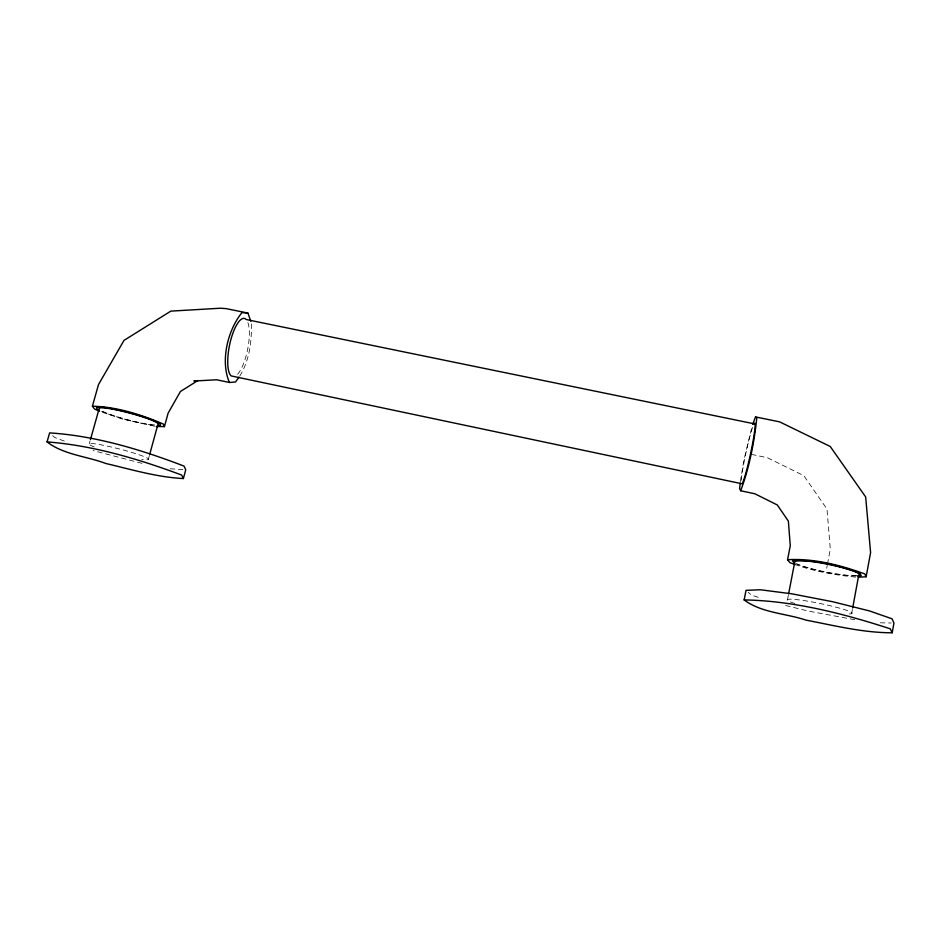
<?xml version="1.0" encoding="UTF-8"?>
<svg xmlns="http://www.w3.org/2000/svg" width="941" height="941" viewBox="0 0 941 941"><rect width="100%" height="100%" fill="white"/><g stroke="black" fill="none" stroke-linecap="round" stroke-linejoin="round"><path stroke-width="0.71" stroke-dasharray="4.71 3.53" d="M740.355 481.663L743.884 460.231L752.282 425.579M851.629 613.697L852.417 609.415M826.716 568.199L827.221 565.47M827.48 564.118L830.303 549.132L826.986 509.057L803.814 475.652L767.256 457.667L748.119 453.68M787.523 599.523L788.346 595.277M148.255 459.679L149.396 455.479M89.301 443.67L90.065 440.941M239.779 376.047C249.494 360.344 252.023 340.865 251.294 322.645M855.922 575.998C835.514 575.092 815.012 570.905 795.804 563.847M880.294 622.801L891.221 623.001M170.156 468.759L182.895 469.653M855.64 577.115C835.655 575.116 815.635 571.646 796.615 565.118M854.757 619.696L807.86 610.991L782.606 604.722M154.865 426.226L122.659 419.157L100.758 411.711M142.009 463.36L92.994 450.539M758.211 597.335L751.565 595.135L748.236 592.265M64.306 441.106L54.837 437.553L51.708 434.754M152.877 425.25A33.1 3.74 14.9 0 1 101.652 411.405M154.665 424.932A30.735 3.47 14.9 0 1 126.682 419.463A30.735 3.47 14.9 0 1 100.969 410.464M94.241 446.916A30.865 2.705 14.5 0 1 99.828 444.611A30.865 2.705 14.5 0 1 140.138 455.126A30.865 2.705 14.5 0 1 141.691 459.279M856.757 575.574A33.017 3.952 11.3 0 1 826.48 572.093A33.017 3.952 11.3 0 1 796.768 563.706M794.874 603.499A33.182 3.082 11.7 0 1 796.651 599.617A33.182 3.082 11.7 0 1 840.513 608.415A33.182 3.082 11.7 0 1 846.371 613.826M741.285 480.275A31.206 2.341 -77.8 0 1 745.931 452.939A31.206 2.341 -77.8 0 1 752.965 426.379M247.906 322.575A29.712 9.292 -78.7 0 1 247.459 350.299A29.712 9.292 -78.7 0 1 236.909 374.941"/><path stroke-width="1.41" d="M740.202 483.062L739.614 488.673L740.673 490.767L754.823 493.766L777.278 504.941L788.37 521.126L790.275 545.709L787.57 559.695L789.981 562.683L795.286 564.624M892.209 632.787L893.95 623.048L892.056 618.825L869.602 610.956L832.432 601.675L791.899 593.83L760.304 589.748L746.025 590.348L744.143 599.923C761.657 613.038 785.829 613.309 806.131 620.154C834.585 625.589 863.073 632.787 892.209 632.787L890.268 628.835C843.536 613.556 793.439 600.723 744.143 599.923M852.675 607.98L858.733 575.151A33.017 3.952 11.3 0 0 832.397 565.247A33.017 3.952 11.3 0 0 794.886 561.283L788.617 593.853M858.345 577.209L866.143 576.774L870.59 552.59L865.673 496.966L830.233 446.481L779.595 421.85L755.494 416.922L752.741 424.344M183.389 478.557L185.73 469.853L184.06 466.113C141.068 449.622 95.735 435.836 49.626 432.895L47.05 441.905C63.635 454.762 86.525 456.209 105.792 463.478C131.411 469.488 156.959 477.216 183.389 478.557L181.648 475.04C138.433 458.961 93.159 445.411 47.05 441.905M156.253 426.473L164.44 426.591L168.098 413.193L180.425 391.491L197.951 380.517M149.784 454.08L157.817 424.72A30.735 3.47 14.9 0 0 133.763 414.193A30.735 3.47 14.9 0 0 99.276 408.171L90.454 439.576M99.523 411.182L94.571 409.076L92.394 406.23L98.511 384.54L123.989 340.407L170.827 311.13L220.535 308.213L226.169 308.624L247.93 313.071L250.812 321.281M740.673 490.767C749.342 467.465 754.188 442.67 756.799 417.969L755.494 416.922M238.932 377.235L235.544 381.987L229.451 382.481L216.665 379.776L193.87 381.023L196.587 380.682M787.57 559.695C813.765 558.225 840.254 565.023 864.767 573.904L866.143 576.774M857.239 575.927L861.203 575.692L859.933 573.187C838.502 565.423 815.341 559.495 792.451 560.754L794.498 563.365M92.394 406.23C116.79 406.771 140.915 414.499 163.252 424.003L164.44 426.591M247.93 313.071L241.978 312.6C227.604 330.232 220.135 361.191 229.451 382.481M98.84 410.005A33.1 3.74 14.9 0 1 129.046 412.629A33.1 3.74 14.9 0 1 158.1 425.591M754.117 423.791L246.213 319.528A29.712 9.292 -78.7 0 0 230.757 340.03A29.712 9.292 -78.7 0 0 231.204 375.93L742.073 483.792A31.206 2.341 -77.8 0 0 751.706 448.187A31.206 2.341 -77.8 0 0 754.117 423.791"/></g></svg>
